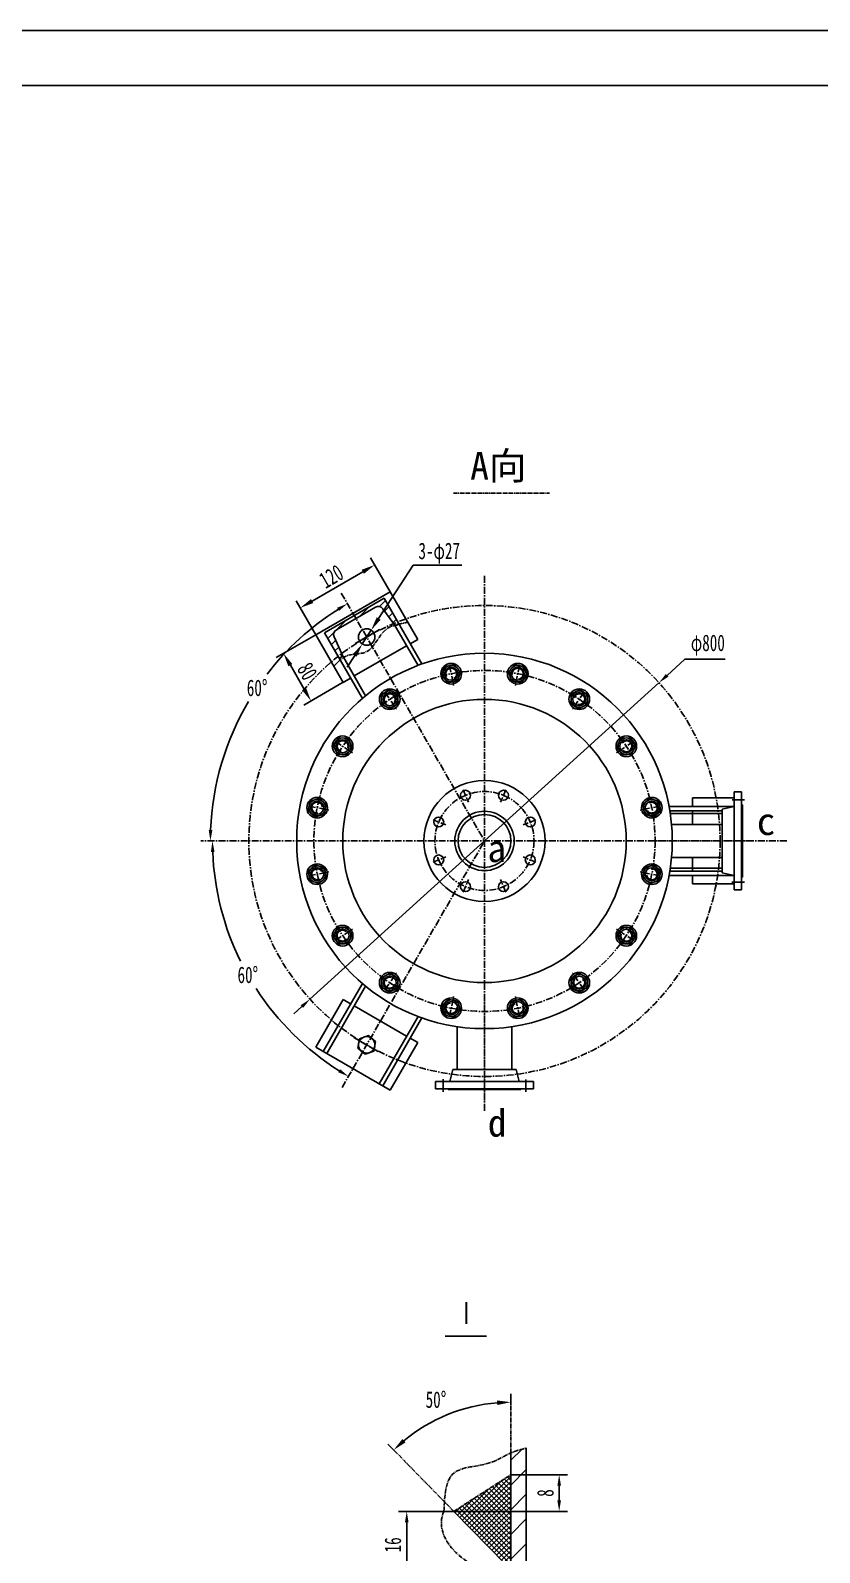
# Model space of a CAD drawing. Extents: x -3808 to -3214, y -2051 to -1631.
# Drawn here: x -3576.9 to -3433.5, y -1907.8 to -1631 of the extents above; entities that cross this region are included whole.
import ezdxf

# ---------------------------------------------------------------- set-up
doc = ezdxf.new("R2010")
doc.units = 0
doc.header["$MEASUREMENT"] = 0
for name, pattern in [('ACAD_ISO02W100', [15, 12, -3]), ('CENTER', [2, 1.25, -0.25, 0.25, -0.25]), ('CENTER2', [1.125, 0.75, -0.125, 0.125, -0.125])]:
    doc.linetypes.add(name, pattern=pattern)
doc.layers.get('0').update_dxf_attribs({"linetype": 'CONTINUOUS'})
doc.layers.get('DEFPOINTS').update_dxf_attribs({"linetype": 'CONTINUOUS'})
for name, color, linetype in [('1', 1, 'CENTER2'), ('3', 5, 'CENTER'), ('4', 4, 'CONTINUOUS'), ('BORDER', 2, 'ACAD_ISO02W100')]:
    doc.layers.add(name, color=color, linetype=linetype)
doc.styles.get("Standard").update_dxf_attribs({"font": 'SimSun.ttf', "width": 0.67})
doc.styles.add('STYLE1', font='SimSun.ttf', dxfattribs={"width": 0.67})
doc.dimstyles.get("Standard").update_dxf_attribs({"dimscale": 7, "dimtxt": 3, "dimasz": 2, "dimexe": 1.5, "dimexo": 0, "dimgap": 1, "dimtad": 2, "dimtih": 1, "dimtoh": 1, "dimdec": 1, "dimdsep": 46, "dimtxsty": 'STYLE1', "dimcen": 0, "dimclrd": 4, "dimclre": 4, "dimclrt": 4, "dimadec": 0, "dimazin": 0, "dimtfac": 1, "dimtdec": 4, "dimtmove": 0, "dimatfit": 0, "dimfxl": 0, "dimtolj": 1, "dimarcsym": 0})
doc.dimstyles.new('STANDARD$0', dxfattribs={"dimscale": 8, "dimtxt": 3, "dimasz": 2, "dimexe": 1.5, "dimexo": 0, "dimgap": 1, "dimtad": 1, "dimdec": 1, "dimdsep": 46, "dimtxsty": 'STYLE1', "dimcen": 0, "dimclrd": 4, "dimclre": 4, "dimclrt": 4, "dimadec": 0, "dimazin": 0, "dimtfac": 1, "dimtdec": 4, "dimtmove": 0, "dimatfit": 0, "dimfxl": 0, "dimtolj": 1, "dimtzin": 0, "dimarcsym": 0})
doc.dimstyles.new('STANDARD$3', dxfattribs={"dimtxt": 3, "dimasz": 2.5, "dimexe": 1.25, "dimexo": 0.625, "dimtad": 1, "dimdec": 0, "dimlfac": 2.5, "dimdsep": 46, "dimlunit": 6, "dimtxsty": 'Standard', "dimcen": 2.5, "dimadec": 0, "dimazin": 0, "dimtfac": 1, "dimtdec": 4, "dimtmove": 0, "dimatfit": 0, "dimfxl": 0, "dimtolj": 1, "dimtzin": 0, "dimarcsym": 0})

# ---------------------------------------------------------------- blocks, each defined once
blk = doc.blocks.new('*D91')
at = {"color": 4, "linetype": 'ByBlock'}
for start, end in [(122.3006, 142.4943), (149.4383, 177.6994)]:
    blk.add_arc((-3494.35, -1778.41), 49.81, start, end, dxfattribs=at)
for points in [[(-3521.14, -1736.02), (-3520.8, -1736.59), (-3519.26, -1735.27)], [(-3543.79, -1776.42), (-3544.46, -1776.41), (-3544.17, -1778.41)]]:
    blk.add_solid(points, dxfattribs=at)
at = {"layer": 'DEFPOINTS', "color": 0, "linetype": 'ByBlock'}
for p in [(-3520.37, -1733.35), (-3541.16, -1761.38), (-3545.9, -1778.41), (-3494.35, -1778.41), (-3439.41, -1778.41)]:
    blk.add_point(p, dxfattribs=at)
at = {"color": 4, "linetype": 'ByBlock', "insert": (-3535.67, -1750.59), "char_height": 3, "attachment_point": 5, "style": 'STYLE1'}
blk.add_mtext('\\A1;60°', dxfattribs=at)
blk = doc.blocks.new('*D92')
at = {"color": 4, "linetype": 'ByBlock'}
for start, end in [(182.3186, 206.2399), (212.9079, 237.6814)]:
    blk.add_arc((-3494.35, -1778.41), 49.43, start, end, dxfattribs=at)
for points in [[(-3544.07, -1780.42), (-3543.41, -1780.41), (-3543.78, -1778.41)], [(-3520.61, -1819.9), (-3520.95, -1820.47), (-3519.07, -1821.22)]]:
    blk.add_solid(points, dxfattribs=at)
at = {"layer": 'DEFPOINTS', "color": 0, "linetype": 'ByBlock'}
for p in [(-3545.9, -1778.41), (-3494.35, -1778.41), (-3439.41, -1778.41), (-3532.22, -1810.18), (-3520.22, -1823.21)]:
    blk.add_point(p, dxfattribs=at)
at = {"color": 4, "linetype": 'ByBlock', "insert": (-3537.36, -1802.77), "char_height": 3, "attachment_point": 5, "style": 'STYLE1'}
blk.add_mtext('\\A1;60°', dxfattribs=at)
blk = doc.blocks.new('*D104')
at = {"color": 4, "linetype": 'ByBlock'}
for p, q in [((-3461.17, -1748.3), (-3457.93, -1745.36)), ((-3457.93, -1745.36), (-3450.62, -1745.36)), ((-3526.06, -1807.18), (-3462.65, -1749.65)), ((-3527.54, -1808.53), (-3529.02, -1809.87))]:
    blk.add_line(p, q, dxfattribs=at)
for points in [[(-3461.39, -1748.05), (-3460.94, -1748.55), (-3462.65, -1749.65)], [(-3527.76, -1808.28), (-3527.32, -1808.77), (-3526.06, -1807.18)]]:
    blk.add_solid(points, dxfattribs=at)
at = {"layer": 'DEFPOINTS', "color": 0, "linetype": 'ByBlock'}
for p in [(-3462.65, -1749.65), (-3526.06, -1807.18)]:
    blk.add_point(p, dxfattribs=at)
at = {"color": 4, "linetype": 'ByBlock', "insert": (-3453.77, -1742.8), "char_height": 3, "attachment_point": 5, "style": 'STYLE1'}
blk.add_mtext('\\A1;φ800', dxfattribs=at)
blk = doc.blocks.new('*D105')
at = {"color": 4, "linetype": 'ByBlock'}
for p, q in [((-3489.56, -1880.77), (-3489.56, -1878.95)), ((-3510.62, -1889.36), (-3511.9, -1888.06))]:
    blk.add_line(p, q, dxfattribs=at)
blk.add_arc((-3489.56, -1910.9), 30.45, 94.7058, 129.6608, dxfattribs=at)
for points in [[(-3492.07, -1880.14), (-3492.04, -1880.97), (-3489.56, -1880.45)], [(-3508.71, -1887.77), (-3509.27, -1887.15), (-3510.85, -1889.13)]]:
    blk.add_solid(points, dxfattribs=at)
at = {"layer": 'DEFPOINTS', "color": 0, "linetype": 'ByBlock'}
for p in [(-3497.33, -1881.46), (-3489.56, -1880.77), (-3510.62, -1889.36), (-3489.56, -1889.7), (-3499.92, -1900.3)]:
    blk.add_point(p, dxfattribs=at)
at = {"color": 4, "linetype": 'ByBlock', "insert": (-3503.17, -1880), "char_height": 3, "attachment_point": 5, "style": 'STYLE1'}
blk.add_mtext('\\A1;50°', dxfattribs=at)
blk = doc.blocks.new('*D106')
at = {"color": 4, "linetype": 'ByBlock'}
for p, q in [((-3501.72, -1900.3), (-3509.98, -1900.3)), ((-3508.48, -1902.3), (-3508.48, -1909.54)), ((-3494.52, -1911.54), (-3509.98, -1911.54))]:
    blk.add_line(p, q, dxfattribs=at)
for points in [[(-3508.81, -1902.3), (-3508.15, -1902.3), (-3508.48, -1900.3)], [(-3508.81, -1909.54), (-3508.15, -1909.54), (-3508.48, -1911.54)]]:
    blk.add_solid(points, dxfattribs=at)
at = {"layer": 'DEFPOINTS', "color": 0, "linetype": 'ByBlock'}
for p in [(-3501.72, -1900.3), (-3508.48, -1911.54), (-3494.52, -1911.54)]:
    blk.add_point(p, dxfattribs=at)
at = {"color": 4, "linetype": 'ByBlock', "insert": (-3510.98, -1906.39), "char_height": 3, "attachment_point": 5, "rotation": 90, "style": 'STYLE1'}
blk.add_mtext('\\A1;16', dxfattribs=at)
blk = doc.blocks.new('*D107')
at = {"color": 4, "linetype": 'ByBlock'}
for p, q in [((-3489.56, -1893.64), (-3479.28, -1893.64)), ((-3480.78, -1895.64), (-3480.78, -1898.3)), ((-3499.99, -1900.3), (-3479.28, -1900.3))]:
    blk.add_line(p, q, dxfattribs=at)
for points in [[(-3481.11, -1895.64), (-3480.45, -1895.64), (-3480.78, -1893.64)], [(-3481.11, -1898.3), (-3480.45, -1898.3), (-3480.78, -1900.3)]]:
    blk.add_solid(points, dxfattribs=at)
at = {"layer": 'DEFPOINTS', "color": 0, "linetype": 'ByBlock'}
for p in [(-3489.56, -1893.64), (-3499.99, -1900.3), (-3480.78, -1900.3)]:
    blk.add_point(p, dxfattribs=at)
at = {"color": 4, "linetype": 'ByBlock', "insert": (-3483.28, -1896.97), "char_height": 3, "attachment_point": 5, "rotation": 90, "style": 'STYLE1'}
blk.add_mtext('\\A1;8', dxfattribs=at)
blk = doc.blocks.new('*D109')
at = {"color": 0, "linetype": 'ByBlock'}
for p, q in [((-3513.59, -1737.98), (-3507.33, -1728.26)), ((-3507.33, -1728.26), (-3498.46, -1728.26)), ((-3516.57, -1742.6), (-3514.95, -1740.08)), ((-3517.93, -1744.7), (-3519.28, -1746.8))]:
    blk.add_line(p, q, dxfattribs=at)
for points in [[(-3513.94, -1737.75), (-3513.24, -1738.2), (-3514.95, -1740.08)], [(-3518.28, -1744.47), (-3517.58, -1744.92), (-3516.57, -1742.6)]]:
    blk.add_solid(points, dxfattribs=at)
at = {"layer": 'DEFPOINTS', "color": 0, "linetype": 'ByBlock'}
for p in [(-3514.95, -1740.08), (-3516.57, -1742.6)]:
    blk.add_point(p, dxfattribs=at)
at = {"color": 0, "linetype": 'ByBlock', "insert": (-3502.58, -1726.08), "char_height": 3, "attachment_point": 5}
blk.add_mtext('\\A1;3-φ27', dxfattribs=at)
blk = doc.blocks.new('*D110')
at = {"color": 4, "linetype": 'ByBlock'}
for p, q in [((-3516.47, -1729.48), (-3525.67, -1734.79)), ((-3511.49, -1733.1), (-3515.06, -1726.93)), ((-3525.03, -1740.91), (-3528.59, -1734.74))]:
    blk.add_line(p, q, dxfattribs=at)
for points in [[(-3516.68, -1729.11), (-3516.26, -1729.84), (-3514.31, -1728.23)], [(-3525.88, -1734.43), (-3525.47, -1735.15), (-3527.84, -1736.04)]]:
    blk.add_solid(points, dxfattribs=at)
at = {"layer": 'DEFPOINTS', "color": 0, "linetype": 'ByBlock'}
for p in [(-3511.49, -1733.1), (-3527.84, -1736.04), (-3525.03, -1740.91)]:
    blk.add_point(p, dxfattribs=at)
at = {"color": 4, "linetype": 'ByBlock', "insert": (-3522.19, -1730.32), "char_height": 3, "attachment_point": 5, "rotation": 30, "style": 'STYLE1'}
blk.add_mtext('\\A1;120', dxfattribs=at)
blk = doc.blocks.new('*D111')
at = {"color": 4, "linetype": 'ByBlock'}
for p, q in [((-3525.03, -1740.91), (-3532.18, -1745.05)), ((-3529.63, -1746.46), (-3527.13, -1750.79)), ((-3520.03, -1749.57), (-3527.18, -1753.71))]:
    blk.add_line(p, q, dxfattribs=at)
for points in [[(-3529.27, -1746.25), (-3529.99, -1746.67), (-3530.88, -1744.3)], [(-3526.77, -1750.58), (-3527.49, -1751), (-3525.88, -1752.96)]]:
    blk.add_solid(points, dxfattribs=at)
at = {"layer": 'DEFPOINTS', "color": 0, "linetype": 'ByBlock'}
for p in [(-3525.03, -1740.91), (-3520.03, -1749.57), (-3525.88, -1752.96)]:
    blk.add_point(p, dxfattribs=at)
at = {"color": 4, "linetype": 'ByBlock', "insert": (-3526.54, -1747.56), "char_height": 3, "attachment_point": 5, "rotation": 300, "style": 'STYLE1'}
blk.add_mtext('\\A1;80', dxfattribs=at)

msp = doc.modelspace()

# ---------------------------------------------------------------- hatches: boundary and pattern name
at = {"layer": '1'}
h = msp.add_hatch(dxfattribs=at)
h.set_pattern_fill('ANSI31', color=256, scale=0.4, style=0)
h.set_pattern_definition([(45, (-3843.3594, -2069.2928), (-0.8980256, 0.8980256), [])])
h.paths.add_polyline_path([(-3521.266, -1740.013), (-3517.709, -1737.959), (-3518.022, -1737.418), (-3523.434, -1740.543), (-3520.943, -1744.859, -0.0047914), (-3520.295, -1744.355), (-3521.678, -1741.29, -0.3853136)])
h.paths.add_polyline_path([(-3518.022, -1737.418), (-3517.709, -1737.959), (-3514.152, -1735.905, -0.3853136), (-3512.84, -1736.188), (-3510.877, -1738.918, -0.0047914), (-3510.117, -1738.609), (-3512.609, -1734.293)])
h = msp.add_hatch(dxfattribs=at)
h.set_pattern_fill('ANSI31', color=256, angle=90, style=0)
h.set_pattern_definition([(225, (-3398.3824, -1139.801), (-2.245064, 2.245064), [])])
edge = h.paths.add_edge_path()
edge.add_spline(control_points=[(-3486.749, -1888.766), (-3487.704, -1889.039), (-3488.659, -1889.311), (-3489.556, -1889.696)], knot_values=[18.1977705, 18.1977705, 18.1977705, 18.1977705, 21.1541779, 21.1541779, 21.1541779, 21.1541779], degree=3, periodic=0)
edge.add_line((-3489.556, -1889.696), (-3489.556, -1918.36))
edge.add_spline(control_points=[(-3489.556, -1918.36), (-3488.704, -1920.606), (-3488.017, -1922.934), (-3486.749, -1924.673)], knot_values=[22.349246, 22.349246, 22.349246, 22.349246, 29.2715798, 29.2715798, 29.2715798, 29.2715798], degree=3, periodic=0)
edge.add_line((-3486.749, -1924.673), (-3486.749, -1888.766))
h = msp.add_hatch(dxfattribs=at)
h.set_pattern_fill('ANSI37', color=256, scale=0.2, style=0)
h.set_pattern_definition([(45, (-3876.5151, -2078.8827), (-0.4490128, 0.4490128), []), (135, (-3876.5151, -2078.8827), (-0.4490128, -0.4490128), [])])
h.paths.add_polyline_path([(-3490.52, -1909.911), (-3490.52, -1911.535), (-3489.556, -1911.535), (-3489.556, -1893.638), (-3499.922, -1900.299)])

# ---------------------------------------------------------------- linework, layer by layer
for p, q in [((-3525.025, -1740.913), (-3511.493, -1733.1)), ((-3505.714, -1746.235), (-3512.609, -1734.293)), ((-3506.493, -1741.761), (-3511.493, -1733.1)), ((-3516.54, -1752.485), (-3523.434, -1740.543)), ((-3506.429, -1746.497), (-3510.702, -1739.095)), ((-3520.025, -1749.573), (-3525.025, -1740.913)), ((-3518.022, -1748.417), (-3508.496, -1742.917)), ((-3507.847, -1742.542), (-3506.493, -1741.761)), ((-3515.956, -1751.997), (-3520.229, -1744.595)), ((-3520.025, -1749.573), (-3518.672, -1748.792)), ((-3456.541, -1770.601), (-3456.541, -1772.163)), ((-3456.541, -1770.601), (-3449.166, -1770.601)), ((-3460.805, -1772.163), (-3449.166, -1772.163)), ((-3460.674, -1772.913), (-3451.178, -1772.913)), ((-3456.541, -1772.913), (-3456.541, -1775.413)), ((-3451.178, -1775.413), (-3460.316, -1775.413)), ((-3451.178, -1781.413), (-3460.316, -1781.413)), ((-3456.541, -1781.413), (-3456.541, -1783.913)), ((-3460.805, -1784.663), (-3449.166, -1784.663)), ((-3460.674, -1783.913), (-3451.178, -1783.913)), ((-3456.541, -1784.663), (-3456.541, -1786.226)), ((-3456.541, -1786.226), (-3449.166, -1786.226)), ((-3516.54, -1804.342), (-3523.672, -1816.695)), ((-3515.956, -1804.83), (-3523.022, -1817.07)), ((-3520.025, -1807.254), (-3525.025, -1815.914)), ((-3518.672, -1808.035), (-3520.025, -1807.254)), ((-3508.496, -1813.91), (-3518.022, -1808.41)), ((-3506.429, -1810.33), (-3513.496, -1822.57)), ((-3505.714, -1810.592), (-3512.847, -1822.945)), ((-3506.493, -1815.066), (-3511.493, -1823.726)), ((-3506.493, -1815.066), (-3507.847, -1814.285)), ((-3511.493, -1823.726), (-3525.025, -1815.914)), ((-3501.487, -1868.432), (-3493.964, -1868.432)), ((-3489.556, -1889.696), (-3489.556, -1918.36)), ((-3486.749, -1888.766), (-3486.749, -1924.673)), ((-3499.922, -1900.299), (-3501.717, -1900.299)), ((-3490.52, -1909.911), (-3499.922, -1900.299))]:
    msp.add_line(p, q)
msp.add_lwpolyline([(-3517.086, -1814.377), (-3517.387, -1816.082), (-3516.06, -1817.196), (-3514.432, -1816.603), (-3514.132, -1814.898), (-3515.459, -1813.784)], close=True)
for centre, radius in [((-3515.759, -1741.337), 1.5), ((-3494.353, -1778.413), 34.125), ((-3494.353, -1778.413), 25.75), ((-3494.353, -1778.413), 11), ((-3497.797, -1770.098), 0.9), ((-3490.909, -1770.098), 0.9), ((-3494.353, -1778.413), 5.4), ((-3494.353, -1778.413), 4.8), ((-3502.668, -1774.969), 0.9), ((-3486.038, -1774.969), 0.9), ((-3502.668, -1781.858), 0.9), ((-3486.038, -1781.858), 0.9), ((-3497.797, -1786.728), 0.9), ((-3490.909, -1786.728), 0.9), ((-3515.759, -1815.49), 1.5)]:
    msp.add_circle(centre, radius)
for p, q in [((-3499.987, -1715.193), (-3482.532, -1715.193)), ((-3489.556, -1889.696), (-3489.556, -1880.768)), ((-3499.922, -1900.299), (-3510.623, -1889.359)), ((-3499.922, -1900.299), (-3489.556, -1893.638))]:
    msp.add_line(p, q, dxfattribs=at)
at = {"layer": '1', "color": 7, "linetype": 'Continuous'}
for p, q in [((-3512.609, -1734.293), (-3523.434, -1740.543)), ((-3514.152, -1735.905), (-3521.266, -1740.013)), ((-3512.84, -1736.188), (-3510.846, -1738.962)), ((-3509.922, -1738.948), (-3510.19, -1739.103)), ((-3521.678, -1741.29), (-3520.273, -1744.404)), ((-3520.747, -1745.198), (-3520.478, -1745.043)), ((-3501.543, -1746.707), (-3502.1, -1748.347)), ((-3502.1, -1748.347), (-3500.958, -1749.649)), ((-3499.844, -1746.369), (-3501.543, -1746.707)), ((-3498.702, -1747.671), (-3499.844, -1746.369)), ((-3499.259, -1749.311), (-3498.702, -1747.671)), ((-3488.862, -1746.369), (-3490.004, -1747.671)), ((-3490.004, -1747.671), (-3489.447, -1749.311)), ((-3487.163, -1746.707), (-3488.862, -1746.369)), ((-3487.748, -1749.649), (-3486.606, -1748.347)), ((-3486.606, -1748.347), (-3487.163, -1746.707)), ((-3511.689, -1750.909), (-3513.129, -1751.872)), ((-3510.136, -1751.676), (-3511.689, -1750.909)), ((-3510.022, -1753.404), (-3510.136, -1751.676)), ((-3500.958, -1749.649), (-3499.259, -1749.311)), ((-3489.447, -1749.311), (-3487.748, -1749.649)), ((-3478.571, -1751.676), (-3478.684, -1753.404)), ((-3477.017, -1750.909), (-3478.571, -1751.676)), ((-3475.577, -1751.872), (-3477.017, -1750.909)), ((-3513.129, -1751.872), (-3513.016, -1753.6)), ((-3513.016, -1753.6), (-3511.462, -1754.366)), ((-3511.462, -1754.366), (-3510.022, -1753.404)), ((-3478.684, -1753.404), (-3477.244, -1754.366)), ((-3477.244, -1754.366), (-3475.69, -1753.6)), ((-3475.69, -1753.6), (-3475.577, -1751.872)), ((-3520.895, -1759.637), (-3521.857, -1761.077)), ((-3519.166, -1759.751), (-3520.895, -1759.637)), ((-3518.4, -1761.304), (-3519.166, -1759.751)), ((-3469.54, -1759.751), (-3470.306, -1761.304)), ((-3467.811, -1759.637), (-3469.54, -1759.751)), ((-3466.849, -1761.077), (-3467.811, -1759.637)), ((-3521.857, -1761.077), (-3521.091, -1762.631)), ((-3521.091, -1762.631), (-3519.363, -1762.744)), ((-3519.363, -1762.744), (-3518.4, -1761.304)), ((-3470.306, -1761.304), (-3469.344, -1762.744)), ((-3469.344, -1762.744), (-3467.615, -1762.631)), ((-3467.615, -1762.631), (-3466.849, -1761.077)), ((-3524.419, -1770.667), (-3526.06, -1771.224)), ((-3523.117, -1771.809), (-3524.419, -1770.667)), ((-3464.287, -1770.667), (-3465.589, -1771.809)), ((-3462.646, -1771.224), (-3464.287, -1770.667)), ((-3526.06, -1771.224), (-3526.398, -1772.922)), ((-3526.398, -1772.922), (-3525.095, -1774.064)), ((-3525.095, -1774.064), (-3523.455, -1773.508)), ((-3523.455, -1773.508), (-3523.117, -1771.809)), ((-3465.589, -1771.809), (-3465.251, -1773.508)), ((-3465.251, -1773.508), (-3463.611, -1774.064)), ((-3463.611, -1774.064), (-3462.309, -1772.922)), ((-3462.309, -1772.922), (-3462.646, -1771.224)), ((-3525.095, -1782.762), (-3526.398, -1783.904)), ((-3526.398, -1783.904), (-3526.06, -1785.603)), ((-3523.455, -1783.319), (-3525.095, -1782.762)), ((-3523.117, -1785.018), (-3523.455, -1783.319)), ((-3465.251, -1783.319), (-3465.589, -1785.018)), ((-3463.611, -1782.762), (-3465.251, -1783.319)), ((-3462.309, -1783.904), (-3463.611, -1782.762)), ((-3462.646, -1785.603), (-3462.309, -1783.904)), ((-3526.06, -1785.603), (-3524.419, -1786.16)), ((-3524.419, -1786.16), (-3523.117, -1785.018)), ((-3465.589, -1785.018), (-3464.287, -1786.16)), ((-3464.287, -1786.16), (-3462.646, -1785.603)), ((-3521.091, -1794.196), (-3521.857, -1795.749)), ((-3521.857, -1795.749), (-3520.895, -1797.189)), ((-3519.363, -1794.083), (-3521.091, -1794.196)), ((-3518.4, -1795.523), (-3519.363, -1794.083)), ((-3519.166, -1797.076), (-3518.4, -1795.523)), ((-3469.344, -1794.083), (-3470.306, -1795.523)), ((-3470.306, -1795.523), (-3469.54, -1797.076)), ((-3467.615, -1794.196), (-3469.344, -1794.083)), ((-3467.811, -1797.189), (-3466.849, -1795.749)), ((-3466.849, -1795.749), (-3467.615, -1794.196)), ((-3520.895, -1797.189), (-3519.166, -1797.076)), ((-3469.54, -1797.076), (-3467.811, -1797.189)), ((-3513.016, -1803.227), (-3513.129, -1804.955)), ((-3511.462, -1802.461), (-3513.016, -1803.227)), ((-3510.022, -1803.423), (-3511.462, -1802.461)), ((-3510.136, -1805.151), (-3510.022, -1803.423)), ((-3477.244, -1802.461), (-3478.684, -1803.423)), ((-3478.684, -1803.423), (-3478.571, -1805.151)), ((-3475.69, -1803.227), (-3477.244, -1802.461)), ((-3475.577, -1804.955), (-3475.69, -1803.227)), ((-3513.129, -1804.955), (-3511.689, -1805.917)), ((-3511.689, -1805.917), (-3510.136, -1805.151)), ((-3478.571, -1805.151), (-3477.017, -1805.917)), ((-3477.017, -1805.917), (-3475.577, -1804.955)), ((-3500.958, -1807.178), (-3502.1, -1808.48)), ((-3502.1, -1808.48), (-3501.543, -1810.12)), ((-3499.259, -1807.515), (-3500.958, -1807.178)), ((-3499.844, -1810.458), (-3498.702, -1809.156)), ((-3498.702, -1809.156), (-3499.259, -1807.515)), ((-3489.447, -1807.515), (-3490.004, -1809.156)), ((-3490.004, -1809.156), (-3488.862, -1810.458)), ((-3487.748, -1807.178), (-3489.447, -1807.515)), ((-3486.606, -1808.48), (-3487.748, -1807.178)), ((-3487.163, -1810.12), (-3486.606, -1808.48)), ((-3501.543, -1810.12), (-3499.844, -1810.458)), ((-3488.862, -1810.458), (-3487.163, -1810.12))]:
    msp.add_line(p, q, dxfattribs=at)
at = {"layer": '1', "color": 1, "linetype": 'CENTER2', "ltscale": 100}
for p, q in [((-3447.123, -1770.913), (-3449.355, -1770.913)), ((-3447.123, -1785.913), (-3449.387, -1785.913)), ((-3501.853, -1823.999), (-3501.853, -1821.734)), ((-3486.853, -1823.999), (-3486.853, -1821.766))]:
    msp.add_line(p, q, dxfattribs=at)
at = {"layer": '1', "color": 7, "linetype": 'Continuous'}
for points in [[(-3501.543, -1746.707), (-3502.1, -1748.347), (-3500.958, -1749.649), (-3499.259, -1749.311), (-3498.702, -1747.671), (-3499.844, -1746.369)], [(-3488.862, -1746.369), (-3490.004, -1747.671), (-3489.447, -1749.311), (-3487.748, -1749.649), (-3486.606, -1748.347), (-3487.163, -1746.707)], [(-3513.129, -1751.872), (-3513.016, -1753.6), (-3511.462, -1754.366), (-3510.022, -1753.404), (-3510.136, -1751.676), (-3511.689, -1750.909)], [(-3477.017, -1750.909), (-3478.571, -1751.676), (-3478.684, -1753.404), (-3477.244, -1754.366), (-3475.69, -1753.6), (-3475.577, -1751.872)], [(-3521.857, -1761.077), (-3521.091, -1762.631), (-3519.363, -1762.744), (-3518.4, -1761.304), (-3519.166, -1759.751), (-3520.895, -1759.637)], [(-3467.811, -1759.637), (-3469.54, -1759.751), (-3470.306, -1761.304), (-3469.344, -1762.744), (-3467.615, -1762.631), (-3466.849, -1761.077)], [(-3526.398, -1772.922), (-3525.095, -1774.064), (-3523.455, -1773.508), (-3523.117, -1771.809), (-3524.419, -1770.667), (-3526.06, -1771.224)], [(-3462.646, -1771.224), (-3464.287, -1770.667), (-3465.589, -1771.809), (-3465.251, -1773.508), (-3463.611, -1774.064), (-3462.309, -1772.922)], [(-3526.06, -1785.603), (-3524.419, -1786.16), (-3523.117, -1785.018), (-3523.455, -1783.319), (-3525.095, -1782.762), (-3526.398, -1783.904)], [(-3462.309, -1783.904), (-3463.611, -1782.762), (-3465.251, -1783.319), (-3465.589, -1785.018), (-3464.287, -1786.16), (-3462.646, -1785.603)], [(-3520.895, -1797.189), (-3519.166, -1797.076), (-3518.4, -1795.523), (-3519.363, -1794.083), (-3521.091, -1794.196), (-3521.857, -1795.749)], [(-3466.849, -1795.749), (-3467.615, -1794.196), (-3469.344, -1794.083), (-3470.306, -1795.523), (-3469.54, -1797.076), (-3467.811, -1797.189)], [(-3511.689, -1805.917), (-3510.136, -1805.151), (-3510.022, -1803.423), (-3511.462, -1802.461), (-3513.016, -1803.227), (-3513.129, -1804.955)], [(-3475.577, -1804.955), (-3475.69, -1803.227), (-3477.244, -1802.461), (-3478.684, -1803.423), (-3478.571, -1805.151), (-3477.017, -1805.917)], [(-3499.844, -1810.458), (-3498.702, -1809.156), (-3499.259, -1807.515), (-3500.958, -1807.178), (-3502.1, -1808.48), (-3501.543, -1810.12)], [(-3487.163, -1810.12), (-3486.606, -1808.48), (-3487.748, -1807.178), (-3489.447, -1807.515), (-3490.004, -1809.156), (-3488.862, -1810.458)]]:
    msp.add_lwpolyline(points, close=True, dxfattribs=at)
for centre, radius in [((-3500.401, -1748.009), 1.875), ((-3488.305, -1748.009), 1.875), ((-3500.401, -1748.009), 1.5), ((-3500.401, -1748.009), 1.188), ((-3488.305, -1748.009), 1.5), ((-3488.305, -1748.009), 1.188), ((-3511.576, -1752.638), 1.875), ((-3511.576, -1752.638), 1.5), ((-3511.576, -1752.638), 1.188), ((-3477.13, -1752.638), 1.875), ((-3477.13, -1752.638), 1.5), ((-3477.13, -1752.638), 1.188), ((-3520.129, -1761.191), 1.875), ((-3520.129, -1761.191), 1.5), ((-3520.129, -1761.191), 1.188), ((-3468.577, -1761.191), 1.875), ((-3468.577, -1761.191), 1.5), ((-3468.577, -1761.191), 1.188), ((-3524.757, -1772.366), 1.875), ((-3524.757, -1772.366), 1.5), ((-3463.949, -1772.366), 1.875), ((-3463.949, -1772.366), 1.5), ((-3524.757, -1772.366), 1.188), ((-3463.949, -1772.366), 1.188), ((-3524.757, -1784.461), 1.875), ((-3524.757, -1784.461), 1.5), ((-3524.757, -1784.461), 1.188), ((-3463.949, -1784.461), 1.875), ((-3463.949, -1784.461), 1.5), ((-3463.949, -1784.461), 1.188), ((-3520.129, -1795.636), 1.875), ((-3520.129, -1795.636), 1.5), ((-3520.129, -1795.636), 1.188), ((-3468.577, -1795.636), 1.875), ((-3468.577, -1795.636), 1.5), ((-3468.577, -1795.636), 1.188), ((-3511.576, -1804.189), 1.875), ((-3511.576, -1804.189), 1.5), ((-3511.576, -1804.189), 1.188), ((-3477.13, -1804.189), 1.875), ((-3477.13, -1804.189), 1.5), ((-3477.13, -1804.189), 1.188), ((-3500.401, -1808.818), 1.875), ((-3488.305, -1808.818), 1.875), ((-3500.401, -1808.818), 1.5), ((-3500.401, -1808.818), 1.188), ((-3488.305, -1808.818), 1.5), ((-3488.305, -1808.818), 1.188)]:
    msp.add_circle(centre, radius, dxfattribs=at)
for centre, radius, start, end in [((-3513.652, -1736.771), 1, 35.71059, 120), ((-3520.766, -1740.879), 1, 120, 204.28941), ((-3510.44, -1738.67), 0.5, 215.71059, 300), ((-3520.728, -1744.61), 0.5, 300, 24.28941)]:
    msp.add_arc(centre, radius, start, end, dxfattribs=at)
at = {"layer": '1', "color": 1, "linetype": 'Continuous'}
for centre, start, end in [((-3500.401, -1748.009), 299.25, 209.25), ((-3488.305, -1748.009), 276.75, 186.75), ((-3511.576, -1752.638), 321.75, 231.75), ((-3477.13, -1752.638), 254.25, 164.25), ((-3520.129, -1761.191), 344.25, 254.25), ((-3468.577, -1761.191), 231.75, 141.75), ((-3524.757, -1772.366), 6.75, 276.75), ((-3463.949, -1772.366), 209.25, 119.25), ((-3524.757, -1784.461), 29.25, 299.25), ((-3463.949, -1784.461), 186.75, 96.75), ((-3520.129, -1795.636), 51.75, 321.75), ((-3468.577, -1795.636), 164.25, 74.25), ((-3511.576, -1804.189), 74.25, 344.25), ((-3477.13, -1804.189), 141.75, 51.75), ((-3500.401, -1808.818), 96.75, 6.75), ((-3488.305, -1808.818), 119.25, 29.25)]:
    msp.add_arc(centre, 1, start, end, dxfattribs=at)
at = {"layer": '1'}
for points in [[(-3521.722, -1746.634), (-3519.247, -1744.706), (-3515.884, -1744.046), (-3512.042, -1739.788), (-3509.46, -1738.888), (-3508.291, -1738.648)], [(-3501.717, -1900.299), (-3499.922, -1893.355), (-3493.422, -1891.496), (-3489.556, -1889.696), (-3486.749, -1888.766)]]:
    msp.add_spline(points, degree=3, dxfattribs=at)
msp.add_open_spline([(-3501.717, -1900.299), (-3502.869, -1902.847), (-3500.217, -1908.884), (-3489.79, -1913.005), (-3488.916, -1921.7), (-3486.749, -1924.673)], degree=3, knots=[0, 0, 0, 0, 7.3599335, 17.4363579, 29.2715798, 29.2715798, 29.2715798, 29.2715798], dxfattribs=at)
at = {"layer": '3'}
for p, q in [((-3494.353, -1730.207), (-3494.353, -1827.581)), ((-3520.368, -1733.355), (-3494.353, -1778.413)), ((-3517.832, -1742.533), (-3513.419, -1739.986)), ((-3500.707, -1746.471), (-3499.941, -1750.321)), ((-3487.999, -1746.471), (-3488.765, -1750.321)), ((-3512.447, -1751.334), (-3510.266, -1754.598)), ((-3476.259, -1751.334), (-3478.44, -1754.598)), ((-3521.433, -1760.319), (-3518.168, -1762.5)), ((-3467.273, -1760.319), (-3470.538, -1762.5)), ((-3498.208, -1769.107), (-3497.264, -1771.386)), ((-3490.498, -1769.107), (-3491.442, -1771.386)), ((-3526.296, -1772.06), (-3522.445, -1772.825)), ((-3462.41, -1772.06), (-3466.261, -1772.825)), ((-3503.659, -1774.559), (-3501.38, -1775.503)), ((-3485.047, -1774.559), (-3487.326, -1775.503)), ((-3439.408, -1778.413), (-3545.901, -1778.413)), ((-3520.216, -1823.209), (-3494.353, -1778.413)), ((-3445.53, -1778.413), (-3464.687, -1778.413)), ((-3503.659, -1782.268), (-3501.38, -1781.324)), ((-3485.047, -1782.268), (-3487.326, -1781.324)), ((-3526.296, -1784.767), (-3522.445, -1784.001)), ((-3462.41, -1784.767), (-3466.261, -1784.001)), ((-3498.208, -1787.72), (-3497.264, -1785.441)), ((-3490.498, -1787.72), (-3491.442, -1785.441)), ((-3521.433, -1796.507), (-3518.168, -1794.326)), ((-3467.273, -1796.507), (-3470.538, -1794.326)), ((-3512.447, -1805.493), (-3510.266, -1802.229)), ((-3476.259, -1805.493), (-3478.44, -1802.229)), ((-3500.707, -1810.356), (-3499.941, -1806.505)), ((-3494.353, -1825.591), (-3494.353, -1806.434)), ((-3487.999, -1810.356), (-3488.765, -1806.505)), ((-3513.687, -1816.687), (-3518.099, -1814.139))]:
    msp.add_line(p, q, dxfattribs=at)
for radius in [42.813, 31, 9]:
    msp.add_circle((-3494.353, -1778.413), radius, dxfattribs=at)
at = {"layer": '4', "color": 7}
for p, q in [((-3447.622, -1769.507), (-3448.997, -1769.507)), ((-3448.997, -1769.507), (-3448.997, -1787.32)), ((-3447.622, -1769.507), (-3447.622, -1787.32)), ((-3451.178, -1773.445), (-3460.592, -1773.445)), ((-3448.997, -1772.117), (-3451.178, -1772.649)), ((-3451.178, -1772.649), (-3451.178, -1784.178)), ((-3447.497, -1771.82), (-3447.622, -1771.82)), ((-3447.497, -1771.82), (-3447.497, -1785.007)), ((-3451.178, -1783.382), (-3460.592, -1783.382)), ((-3448.997, -1784.71), (-3451.178, -1784.178)), ((-3447.622, -1787.32), (-3448.997, -1787.32)), ((-3447.497, -1785.007), (-3447.622, -1785.007)), ((-3499.322, -1819.943), (-3499.322, -1812.175)), ((-3489.384, -1819.943), (-3489.384, -1812.175)), ((-3500.65, -1822.124), (-3500.117, -1819.943)), ((-3488.589, -1819.943), (-3500.117, -1819.943)), ((-3488.056, -1822.124), (-3488.589, -1819.943)), ((-3485.447, -1822.124), (-3503.259, -1822.124)), ((-3503.259, -1823.499), (-3503.259, -1822.124)), ((-3485.447, -1823.499), (-3503.259, -1823.499)), ((-3500.947, -1823.624), (-3500.947, -1823.499)), ((-3487.759, -1823.624), (-3500.947, -1823.624)), ((-3487.759, -1823.624), (-3487.759, -1823.499)), ((-3485.447, -1823.499), (-3485.447, -1822.124))]:
    msp.add_line(p, q, dxfattribs=at)
at = {"layer": 'BORDER', "color": 1, "linetype": 'Continuous'}
msp.add_line((-3808.441, -1631.048), (-3214.441, -1631.048), dxfattribs=at)
at = {"layer": 'BORDER', "color": 7, "linetype": 'Continuous'}
msp.add_line((-3783.441, -1641.048), (-3224.441, -1641.048), dxfattribs=at)
at = {"layer": 'DEFPOINTS', "color": 0, "linetype": 'ByBlock'}
for p in [(-3489.556, -1889.696), (-3489.556, -1897.554), (-3499.922, -1900.299)]:
    msp.add_point(p, dxfattribs=at)

# ---------------------------------------------------------------- texts
at = {"color": 7}
msp.add_text('A向', height=5, dxfattribs=at).set_placement((-3496.949, -1712.7))
for s, p in [('c', (-3444.891, -1777.331)), ('a', (-3493.819, -1782.249)), ('d', (-3493.755, -1832.17))]:
    msp.add_text(s, height=5).set_placement(p)
at = {"insert": (-3499.468, -1862.234), "char_height": 4, "width": 36.0518, "attachment_point": 1}
msp.add_mtext('Ⅰ', dxfattribs=at)

# ---------------------------------------------------------------- dimensions: what is measured, and where the dimension line sits
at = {"layer": '1'}
for p1, p2, text, dimstyle, override, picture, middle in [((-3516.572, -1742.597), (-3514.946, -1740.076), '3-φ27', 'STANDARD$3', {"dimtih": 1, "dimtoh": 1, "dimlfac": 8, "dimatfit": 1}, '*D109', (-3502.581, -1728.263)), ((-3526.06, -1807.182), (-3462.647, -1749.645), 'φ800', 'STANDARD$0', {"dimscale": 1, "dimtoh": 1, "dimlfac": 8, "dimatfit": 1}, '*D104', (-3453.772, -1745.362))]:
    dim = msp.add_diameter_dim_2p(p1=p1, p2=p2, text=text, dimstyle=dimstyle, override=override, dxfattribs=at)
    dim.commit()
    dim.dimension.update_dxf_attribs({"geometry": picture, "text_midpoint": middle, "dimtype": 163})
for base, p1, p2, angle, text, override, picture, middle, dimtype in [((-3527.84, -1736.038), (-3511.493, -1733.1), (-3525.025, -1740.913), 210, '120', {"dimscale": 1, "dimtxt": 3, "dimasz": 2.5, "dimexo": 0, "dimgap": 0.625, "dimtoh": 1, "dimdec": 0, "dimlfac": 8, "dimtvp": 1.5}, '*D110', (-3521.128, -1732.163), 161), ((-3480.781, -1900.299), (-3489.556, -1893.638), (-3499.989, -1900.299), 90, '8', {"dimscale": 1}, '*D107', (-3480.781, -1896.969), 160), ((-3508.479, -1911.535), (-3501.717, -1900.299), (-3494.524, -1911.535), 90, '16', {"dimscale": 1}, '*D106', (-3508.479, -1906.389), 160)]:
    dim = msp.add_linear_dim(base=base, p1=p1, p2=p2, angle=angle, text=text, dimstyle='STANDARD$0', override=override, dxfattribs=at)
    dim.commit()
    dim.dimension.update_dxf_attribs({"geometry": picture, "text_midpoint": middle, "dimtype": dimtype})
for base, line1, line2, picture, middle in [((-3541.162, -1761.376), ((-3439.408, -1778.413), (-3545.901, -1778.413)), ((-3520.368, -1733.355), (-3494.353, -1778.413)), '*D91', (-3535.668, -1750.585)), ((-3532.216, -1810.184), ((-3520.216, -1823.209), (-3494.353, -1778.413)), ((-3439.408, -1778.413), (-3545.901, -1778.413)), '*D92', (-3537.364, -1802.766))]:
    dim = msp.add_angular_dim_2l(base=base, line1=line1, line2=line2, dimstyle='STANDARD$0', override={"dimscale": 1, "dimtih": 1, "dimtoh": 1, "dimlfac": 8, "dimadec": 1, "dimazin": 2, "dimatfit": 1}, dxfattribs=at)
    dim.commit()
    dim.dimension.update_dxf_attribs({"geometry": picture, "text_midpoint": middle, "dimtype": 162})
dim = msp.add_aligned_dim(p1=(-3525.025, -1740.913), p2=(-3520.025, -1749.573), distance=-6.765, text='80', dimstyle='STANDARD$0', override={"dimscale": 1, "dimtxt": 3, "dimasz": 2.5, "dimexo": 0, "dimgap": 0.625, "dimtoh": 1, "dimdec": 0, "dimlfac": 8, "dimtvp": 1.5}, dxfattribs=at)
dim.commit()
dim.dimension.update_dxf_attribs({"geometry": '*D111', "text_midpoint": (-3526.544, -1747.563)})
dim = msp.add_angular_dim_2l(base=(-3497.328, -1881.458), line1=((-3499.922, -1900.299), (-3510.623, -1889.359)), line2=((-3489.556, -1889.696), (-3489.556, -1880.768)), text='50%%d', dimstyle='Standard', override={"dimscale": 1, "dimasz": 2.5, "dimgap": 0.625, "dimdec": 0, "dimlfac": 2.5, "dimazin": 2, "dimatfit": 1, "dimtvp": 1.5}, dxfattribs=at)
dim.commit()
dim.dimension.update_dxf_attribs({"geometry": '*D105', "text_midpoint": (-3501.836, -1883.036), "dimtype": 162})

doc.saveas('drawing.dxf')
